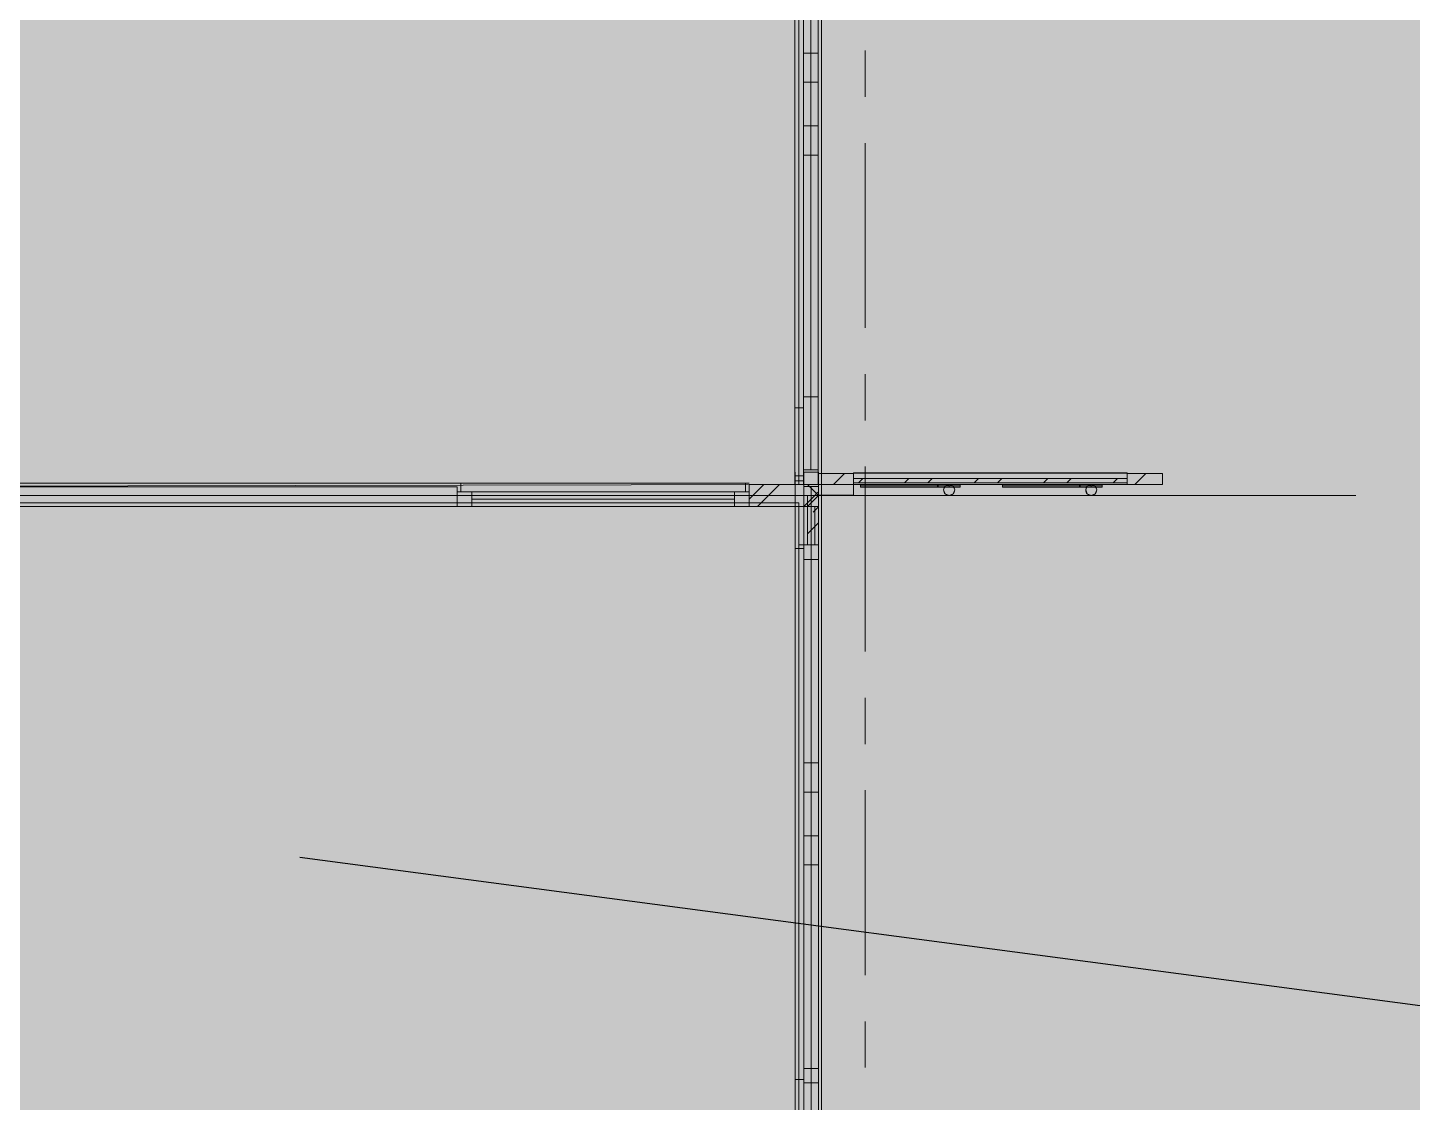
# Model space of a CAD drawing. Header units: metres. Extents: x 1156 to 2335, y -13 to 268.
# Drawn here: x 1253.827 to 1258.581, y 214.549 to 218.24 of the extents above; entities that cross this region are included whole.
import ezdxf

# ---------------------------------------------------------------- set-up
doc = ezdxf.new("R2010")
doc.units = ezdxf.units.M
doc.header["$LTSCALE"] = 0.05
for name, pattern in [('Contínua', [0]), ('Grid Line', [0.022225, 0.0127, -0.003175, 0.003175, -0.003175]), ('IMPORT-Linha de eixo - Traço e ponto', [1500, 1125, -187.5, 0, -187.5]), ('IMPORT-Linha Tracejada 2_1', [225, 150, -75])]:
    doc.linetypes.add(name, pattern=pattern)
doc.layers.get('0').update_dxf_attribs({"lineweight": 0})
for name, color, linetype, lineweight in [('#COTAS', 7, 'Continuous', 18), ('ARQ_PAREDE', 3, 'Continuous', 5), ('Contornos de Zona Archicad', 7, 'Continuous', 5), ('Janelas Archicad', 7, 'Continuous', 5), ('MV_CIV_ALVENARIA_ARQ', 7, 'Continuous', 5), ('MV_CON_ESTRUTURA 1_ARQ', 7, 'Continuous', 5), ('MV_CON_ESTRUTURA_ARQ', 7, 'Continuous', 5), ('MV_CON_PORTA_ARQ', 7, 'Continuous', 5)]:
    doc.layers.add(name, color=color, linetype=linetype, lineweight=lineweight)
for name, color, linetype, lineweight, true_color in [('0-1', 7, 'Continuous', 5, 0x767676), ('CONTAINER_dwg-1', 9, 'Continuous', 5, 0x808080), ('Janelas Archicad-1', 7, 'Continuous', 5, 0x656565), ('Janelas Archicad-2', 9, 'Continuous', 5, 0x808080), ('Janelas Archicad-3', 7, 'Continuous', 5, 0xc0c0c0), ('MV_CHM_EIXOS_2D-1', 9, 'IMPORT-Linha de eixo - Traço e ponto', 5, 0x808080), ('MV_CIV_ALVENARIA_ARQ-2', 7, 'Continuous', 5, 0xc0c0c0), ('MV_CON_PORTA_ARQ-1', 9, 'Continuous', 5, 0x808080), ('MV_CON_PORTA_ARQ-2', 7, 'Continuous', 5, 0xcccccc), ('MV_CON_PORTA_ARQ-3', 7, 'Continuous', 5, 0xc0c0c0), ('MV_CON_PORTA_ARQ-4', 7, 'IMPORT-Linha de eixo - Traço e ponto', 5, 0x264c39), ('MV_CON_PORTA_ARQ-5', 7, 'IMPORT-Linha Tracejada 2_1', 5, 0xc0c0c0), ('MV_CON_PORTA_ARQ-6', 7, 'Continuous', 5, 0x656565), ('S-GRID-1', 7, 'Grid Line', 5, 0x0080c0)]:
    doc.layers.add(name, color=color, linetype=linetype, lineweight=lineweight, true_color=true_color)
for name, color, linetype in [('HACHURA', 252, 'Continuous'), ('RUA', 2, 'Continuous'), ('talude', 2, 'Continuous')]:
    doc.layers.add(name, color=color, linetype=linetype)
pattern_1 = [(45, (3.348, 58.742), (-0.1193243, 0.1193243), []), (45, (3.308, 58.782), (-0.1193243, 0.1193243), [])]
pattern_2 = [(45, (3.348, 58.742), (-0.1325825, 0.1325825), []), (45, (3.321, 58.769), (-0.1325825, 0.1325825), []), (45, (3.295, 58.795), (-0.1325825, 0.1325825), [])]

# ---------------------------------------------------------------- blocks, each defined once
blk = doc.blocks.new('CONTAINER_dwg_Janela Dupla 27_5-4304833-Implantação')
at = {"layer": 'Janelas Archicad', "flags": 128}
for points in [[(11.76, 24.0739), (11.76, 24.0614), (11.79, 24.0614)], [(11.76, 21.9759), (11.76, 21.9884), (11.79, 21.9884)]]:
    blk.add_lwpolyline(points, dxfattribs=at)
for points in [[(11.8275, 24.0739), (11.84, 24.0739)], [(11.8275, 21.9759), (11.84, 21.9759)]]:
    blk.add_lwpolyline(points, close=True, dxfattribs=at)
at = {"layer": 'Janelas Archicad-1', "flags": 128}
for points in [[(11.79, 24.0739), (11.79, 24.0239), (11.84, 24.0239), (11.84, 24.0739)], [(11.84, 21.9759), (11.84, 22.0259), (11.79, 22.0259), (11.79, 21.9759)]]:
    blk.add_lwpolyline(points, dxfattribs=at)
blk.add_lwpolyline([(11.84, 23.0249), (11.84, 23.0749), (11.79, 23.0749), (11.79, 23.0249), (11.79, 22.9749), (11.84, 22.9749)], close=True, dxfattribs=at)
at = {"layer": 'Janelas Archicad-2'}
for p, q in [((11.76, 24.0614), (11.76, 21.9884)), ((11.84, 24.0739), (11.84, 21.9759)), ((11.79, 24.0239), (11.79, 23.0749)), ((11.815, 24.0239), (11.815, 23.0749)), ((11.84, 23.0749), (11.84, 24.0239)), ((11.79, 22.9749), (11.79, 22.0259)), ((11.815, 22.9749), (11.815, 22.0259)), ((11.84, 22.0259), (11.84, 22.9749))]:
    blk.add_line(p, q, dxfattribs=at)
at = {"layer": 'Janelas Archicad-3', "flags": 128}
for points in [[(11.79, 24.0739), (11.8275, 24.0739)], [(11.79, 21.9759), (11.8275, 21.9759)]]:
    blk.add_lwpolyline(points, close=True, dxfattribs=at)
blk = doc.blocks.new('CONTAINER_dwg_Janela Dupla 27_7-4304838-Implantação')
at = {"layer": 'Janelas Archicad'}
for p, q in [((11.7587, 26.6313), (11.7887, 26.6313)), ((11.7587, 24.2943), (11.7887, 24.2943))]:
    blk.add_line(p, q, dxfattribs=at)
at = {"layer": 'Janelas Archicad-1', "flags": 128}
for points in [[(11.7887, 26.632), (11.7887, 26.5938), (11.8387, 26.5938), (11.8387, 26.6325)], [(11.8387, 24.2935), (11.8387, 24.3318), (11.7887, 24.3318), (11.7887, 24.294)]]:
    blk.add_lwpolyline(points, dxfattribs=at)
blk.add_lwpolyline([(11.8387, 25.4628), (11.8387, 25.5128), (11.7887, 25.5128), (11.7887, 25.4628), (11.7887, 25.4128), (11.8387, 25.4128)], close=True, dxfattribs=at)
at = {"layer": 'Janelas Archicad-2'}
for p, q in [((11.7587, 26.6313), (11.7587, 24.2943)), ((11.8387, 26.6325), (11.8387, 24.2935)), ((11.7887, 26.5938), (11.7887, 25.5128)), ((11.8137, 26.5938), (11.8137, 25.5128)), ((11.8387, 25.5128), (11.8387, 26.5938)), ((11.7887, 25.4128), (11.7887, 24.3318)), ((11.8137, 25.4128), (11.8137, 24.3318)), ((11.8387, 24.3318), (11.8387, 25.4128))]:
    blk.add_line(p, q, dxfattribs=at)
blk = doc.blocks.new('CONTAINER_dwg_Janela 27-4321160-Térreo')
at = {"layer": 'Janelas Archicad', "flags": 128}
for points in [[(10.6, 24.2859), (10.6125, 24.2859), (10.6125, 24.2559)], [(11.602, 24.2859), (11.5895, 24.2859), (11.5895, 24.2559)]]:
    blk.add_lwpolyline(points, dxfattribs=at)
for points in [[(10.6, 24.2184), (10.6, 24.2059)], [(11.602, 24.2184), (11.602, 24.2059)]]:
    blk.add_lwpolyline(points, close=True, dxfattribs=at)
at = {"layer": 'Janelas Archicad-1', "flags": 128}
for points in [[(10.6, 24.2059), (10.65, 24.2059), (10.65, 24.2559), (10.6, 24.2559)], [(11.602, 24.2559), (11.552, 24.2559), (11.552, 24.2059), (11.602, 24.2059)]]:
    blk.add_lwpolyline(points, dxfattribs=at)
at = {"layer": 'Janelas Archicad-2'}
for p, q in [((11.5895, 24.2859), (10.6125, 24.2859)), ((11.552, 24.2559), (10.65, 24.2559)), ((11.602, 24.2059), (10.6, 24.2059)), ((11.552, 24.2309), (10.65, 24.2309)), ((10.65, 24.2059), (11.552, 24.2059))]:
    blk.add_line(p, q, dxfattribs=at)
at = {"layer": 'Janelas Archicad-3', "flags": 128}
for points in [[(10.6, 24.2559), (10.6, 24.2184)], [(11.602, 24.2559), (11.602, 24.2184)]]:
    blk.add_lwpolyline(points, close=True, dxfattribs=at)
blk = doc.blocks.new('CONTAINER_dwg_Janela Dupla 27_5-4321182-Térreo')
at = {"layer": 'Janelas Archicad', "flags": 128}
for points in [[(11.76, 24.0739), (11.76, 24.0614), (11.79, 24.0614)], [(11.76, 21.9759), (11.76, 21.9884), (11.79, 21.9884)]]:
    blk.add_lwpolyline(points, dxfattribs=at)
for points in [[(11.8275, 24.0739), (11.84, 24.0739)], [(11.8275, 21.9759), (11.84, 21.9759)]]:
    blk.add_lwpolyline(points, close=True, dxfattribs=at)
at = {"layer": 'Janelas Archicad-1', "flags": 128}
for points in [[(11.79, 24.0739), (11.79, 24.0239), (11.84, 24.0239), (11.84, 24.0739)], [(11.84, 21.9759), (11.84, 22.0259), (11.79, 22.0259), (11.79, 21.9759)]]:
    blk.add_lwpolyline(points, dxfattribs=at)
blk.add_lwpolyline([(11.84, 23.0249), (11.84, 23.0749), (11.79, 23.0749), (11.79, 23.0249), (11.79, 22.9749), (11.84, 22.9749)], close=True, dxfattribs=at)
at = {"layer": 'Janelas Archicad-2'}
for p, q in [((11.76, 24.0614), (11.76, 21.9884)), ((11.84, 24.0739), (11.84, 21.9759)), ((11.79, 24.0239), (11.79, 23.0749)), ((11.815, 24.0239), (11.815, 23.0749)), ((11.84, 23.0749), (11.84, 24.0239)), ((11.79, 22.9749), (11.79, 22.0259)), ((11.815, 22.9749), (11.815, 22.0259)), ((11.84, 22.0259), (11.84, 22.9749))]:
    blk.add_line(p, q, dxfattribs=at)
at = {"layer": 'Janelas Archicad-3', "flags": 128}
for points in [[(11.79, 24.0739), (11.8275, 24.0739)], [(11.79, 21.9759), (11.8275, 21.9759)]]:
    blk.add_lwpolyline(points, close=True, dxfattribs=at)
blk = doc.blocks.new('CONTAINER_dwg_Janela Dupla 27_7-4321187-Térreo')
at = {"layer": 'Janelas Archicad', "flags": 128}
for points in [[(11.7587, 26.6438), (11.7587, 26.6313), (11.7887, 26.6313)], [(11.7587, 24.2818), (11.7587, 24.2943), (11.7887, 24.2943)]]:
    blk.add_lwpolyline(points, dxfattribs=at)
for points in [[(11.8262, 26.6438), (11.8387, 26.6438)], [(11.8262, 24.2818), (11.8387, 24.2818)]]:
    blk.add_lwpolyline(points, close=True, dxfattribs=at)
at = {"layer": 'Janelas Archicad-1', "flags": 128}
for points in [[(11.7887, 26.6438), (11.7887, 26.5938), (11.8387, 26.5938), (11.8387, 26.6438)], [(11.8387, 24.2818), (11.8387, 24.3318), (11.7887, 24.3318), (11.7887, 24.2818)]]:
    blk.add_lwpolyline(points, dxfattribs=at)
blk.add_lwpolyline([(11.8387, 25.4628), (11.8387, 25.5128), (11.7887, 25.5128), (11.7887, 25.4628), (11.7887, 25.4128), (11.8387, 25.4128)], close=True, dxfattribs=at)
at = {"layer": 'Janelas Archicad-2'}
for p, q in [((11.7587, 26.6313), (11.7587, 24.2943)), ((11.8387, 26.6438), (11.8387, 24.2818)), ((11.7887, 26.5938), (11.7887, 25.5128)), ((11.8137, 26.5938), (11.8137, 25.5128)), ((11.8387, 25.5128), (11.8387, 26.5938)), ((11.7887, 25.4128), (11.7887, 24.3318)), ((11.8137, 25.4128), (11.8137, 24.3318)), ((11.8387, 24.3318), (11.8387, 25.4128))]:
    blk.add_line(p, q, dxfattribs=at)
at = {"layer": 'Janelas Archicad-3', "flags": 128}
for points in [[(11.7887, 26.6438), (11.8262, 26.6438)], [(11.7887, 24.2818), (11.8262, 24.2818)]]:
    blk.add_lwpolyline(points, close=True, dxfattribs=at)
blk = doc.blocks.new('CONTAINER_dwg-4297997-Térreo')
at = {"layer": 'MV_CIV_ALVENARIA_ARQ-2'}
for points in [[(7.172, 24.2184), (10.6, 24.2184), (10.6, 24.2734), (7.172, 24.2734), (7.172, 24.2559)], [(11.802, 24.0739), (11.802, 24.1161), (11.8275, 24.2059), (11.7725, 24.2059), (11.7725, 24.0739), (11.79, 24.0739)]]:
    blk.add_hatch(color=256, dxfattribs=at).paths.add_polyline_path(points)
at = {"layer": 'MV_CON_ESTRUTURA_ARQ'}
h = blk.add_hatch(dxfattribs=at)
h.set_pattern_fill('FP_8', color=256, style=0, pattern_type=2)
h.set_pattern_definition(pattern_2)
h.paths.add_polyline_path([(11.602, 24.2438), (11.747, 24.2439), (11.747, 24.2818), (11.602, 24.2818), (11.602, 24.2439)])
h = blk.add_hatch(dxfattribs=at)
h.set_pattern_fill('FP_8', color=256, style=0, pattern_type=2)
h.set_pattern_definition(pattern_2)
h.paths.add_polyline_path([(11.747, 24.2059), (11.747, 24.2438), (11.602, 24.2438), (11.602, 24.2059), (11.7203, 24.2059)])
h = blk.add_hatch(dxfattribs=at)
h.set_pattern_fill('FP_8', color=256, style=0, pattern_type=2)
h.set_pattern_definition(pattern_2)
h.paths.add_polyline_path([(11.802, 24.2438), (11.84, 24.2439), (11.802, 24.2818), (11.747, 24.2818), (11.747, 24.2438)])
h = blk.add_hatch(dxfattribs=at)
h.set_pattern_fill('FP_8', color=256, style=0, pattern_type=2)
h.set_pattern_definition(pattern_2)
h.paths.add_polyline_path([(11.802, 24.2059), (11.802, 24.2438), (11.747, 24.2438), (11.747, 24.2059), (11.79, 24.2059)])
h = blk.add_hatch(dxfattribs=at)
h.set_pattern_fill('FP_8', color=256, style=0, pattern_type=2)
h.set_pattern_definition(pattern_2)
h.paths.add_polyline_path([(11.84, 24.2439), (11.84, 24.2439), (11.84, 24.2818), (11.802, 24.2818)])
h = blk.add_hatch(dxfattribs=at)
h.set_pattern_fill('FP_8', color=256, style=0, pattern_type=2)
h.set_pattern_definition(pattern_2)
h.paths.add_polyline_path([(11.802, 24.2059), (11.84, 24.2438), (11.802, 24.2438), (11.802, 24.2059)])
h = blk.add_hatch(dxfattribs=at)
h.set_pattern_fill('FP_8', color=256, style=0, pattern_type=2)
h.set_pattern_definition(pattern_2)
h.paths.add_polyline_path([(11.84, 24.0739), (11.84, 24.2059), (11.8275, 24.2059), (11.802, 24.1161), (11.802, 24.0739), (11.8275, 24.0739)])
at = {"layer": 'MV_CON_PORTA_ARQ'}
h = blk.add_hatch(dxfattribs=at)
h.set_pattern_fill('FP_8', color=256, style=0, pattern_type=2)
h.set_pattern_definition(pattern_2)
h.paths.add_polyline_path([(12.2888, 24.2438), (12.2983, 24.2464), (12.3071, 24.258), (12.3051, 24.2724), (12.2983, 24.2779), (12.2886, 24.2818), (12.2791, 24.2793), (12.2703, 24.2677), (12.2723, 24.2533), (12.2791, 24.2478), (12.2872, 24.2445)])
h = blk.add_hatch(dxfattribs=at)
h.set_pattern_fill('FP_8', color=256, style=0, pattern_type=2)
h.set_pattern_definition(pattern_2)
h.paths.add_polyline_path([(12.7814, 24.2445), (12.7899, 24.2494), (12.7947, 24.258), (12.7928, 24.2724), (12.7858, 24.2793), (12.7714, 24.2812), (12.7629, 24.2762), (12.758, 24.2677), (12.76, 24.2533), (12.7669, 24.2463), (12.7714, 24.2458)])
at = {"layer": 'MV_CON_PORTA_ARQ-1'}
h = blk.add_hatch(dxfattribs=at)
h.set_pattern_fill('FP_9', color=256, style=0, pattern_type=2)
h.set_pattern_definition(pattern_1)
h.paths.add_polyline_path([(11.96, 24.2818), (11.9604, 24.2818), (11.96, 24.3188), (11.84, 24.3188), (11.84, 24.2818)])
h = blk.add_hatch(dxfattribs=at)
h.set_pattern_fill('FP_9', color=256, style=0, pattern_type=2)
h.set_pattern_definition(pattern_1)
h.paths.add_polyline_path([(13.0206, 24.2818), (13.0206, 24.3188), (12.9002, 24.3188), (12.9002, 24.2818)])
at = {"layer": 'MV_CON_PORTA_ARQ-2'}
h = blk.add_hatch(dxfattribs=at)
h.set_pattern_fill('FP_9', color=256, style=0, pattern_type=2)
h.set_pattern_definition(pattern_1)
h.paths.add_polyline_path([(11.96, 24.2868), (12.9002, 24.2868), (12.9002, 24.3018), (11.96, 24.3018)])
at = {"layer": '0-1', "flags": 128}
for points in [[(11.84, 24.2818), (11.9604, 24.2818), (11.9604, 24.3188), (11.84, 24.3188)], [(11.9604, 24.2818), (11.9604, 24.3198), (12.9002, 24.3198), (12.9002, 24.2818), (13.0206, 24.2818), (13.0206, 24.3188), (12.9002, 24.3188), (12.9002, 24.2818)], [(11.602, 24.2438), (11.84, 24.2438), (11.802, 24.2818), (11.602, 24.2818)], [(11.802, 24.2439), (11.802, 24.2059), (11.84, 24.2439), (11.802, 24.2439), (11.602, 24.2439), (11.602, 24.2059), (11.802, 24.2059)], [(11.802, 24.2818), (11.84, 24.2438), (11.84, 24.2818)], [(11.802, 24.2059), (11.84, 24.2059), (11.84, 24.2439), (11.802, 24.2059), (11.802, 24.0739), (11.84, 24.0739), (11.84, 24.2059)], [(12.2697, 24.2628), (12.2753, 24.2494), (12.2888, 24.2438), (12.3022, 24.2495), (12.3077, 24.2629), (12.3021, 24.2763), (12.2886, 24.2818), (12.2752, 24.2762)], [(12.7574, 24.2628), (12.763, 24.2493), (12.7764, 24.2438), (12.7899, 24.2494), (12.7954, 24.2629), (12.7898, 24.2763), (12.7763, 24.2818), (12.7629, 24.2762)]]:
    blk.add_lwpolyline(points, close=True, dxfattribs=at)
at = {"layer": 'Contornos de Zona Archicad', "flags": 128}
blk.add_lwpolyline([(11.747, 31.4648), (7.7395, 31.4648), (7.7395, 24.2734), (11.7725, 24.2819), (11.7725, 29.0818), (11.7472, 29.0818), (11.7472, 31.4648)], dxfattribs=at)
blk.add_lwpolyline([(11.7725, 24.2184), (0.9555, 24.2184), (0.9555, 12.0834), (11.7725, 12.0834)], close=True, dxfattribs=at)
at = {"layer": 'MV_CHM_EIXOS_2D-1'}
for p, q in [((11.85, 33.4098), (11.85, 4.74)), ((13.6845, 24.2439), (-1.9149, 24.2439))]:
    blk.add_line(p, q, dxfattribs=at)
at = {"layer": 'MV_CIV_ALVENARIA_ARQ'}
for p, q in [((11.8387, 24.2818), (11.8262, 24.2818)), ((11.602, 24.2059), (11.602, 24.2184))]:
    blk.add_line(p, q, dxfattribs=at)
at = {"layer": 'MV_CIV_ALVENARIA_ARQ', "flags": 128}
for points in [[(11.7712, 24.2818), (11.7887, 24.2818), (11.7887, 24.2943), (11.7587, 24.2943), (11.7587, 24.2818)], [(11.602, 24.2734), (11.602, 24.2559), (11.5895, 24.2559), (11.5895, 24.2859), (11.602, 24.2859)], [(7.172, 24.2184), (10.6, 24.2184), (10.6, 24.2059), (7.172, 24.2059), (7.172, 24.2184)], [(11.79, 24.0739), (11.79, 24.0614), (11.76, 24.0614), (11.76, 24.0739), (11.76, 24.2059), (11.7725, 24.2059), (11.7725, 24.0739), (11.79, 24.0739)], [(11.8275, 24.2059), (11.84, 24.2059), (11.84, 24.0739), (11.8275, 24.0739), (11.8275, 24.2059)]]:
    blk.add_lwpolyline(points, dxfattribs=at)
blk.add_lwpolyline([(7.172, 24.2859), (7.172, 24.2734), (10.6, 24.2734), (10.6, 24.2559), (10.6125, 24.2559), (10.6125, 24.2859), (10.6, 24.2859)], close=True, dxfattribs=at)
at = {"layer": 'MV_CIV_ALVENARIA_ARQ-2'}
for p, q in [((10.6, 24.2184), (10.6, 24.2559)), ((11.602, 24.2184), (11.602, 24.2559)), ((11.8262, 24.2818), (11.7887, 24.2818)), ((11.8275, 24.2059), (11.7725, 24.2059)), ((11.8275, 24.0739), (11.79, 24.0739))]:
    blk.add_line(p, q, dxfattribs=at)
at = {"layer": 'MV_CON_ESTRUTURA 1_ARQ', "flags": 128}
blk.add_lwpolyline([(11.802, 24.2818), (11.84, 24.2818), (11.84, 24.2438)], dxfattribs=at)
at = {"layer": 'MV_CON_ESTRUTURA_ARQ'}
blk.add_line((11.802, 24.2818), (11.602, 24.2818), dxfattribs=at)
at = {"layer": 'MV_CON_ESTRUTURA_ARQ', "flags": 128}
blk.add_lwpolyline([(11.602, 24.2059), (11.802, 24.2059), (11.802, 24.0739), (11.84, 24.0739), (11.84, 24.2439), (11.802, 24.2439), (11.602, 24.2439), (11.84, 24.2439)], dxfattribs=at)
at = {"layer": 'MV_CON_PORTA_ARQ', "flags": 128}
for points in [[(11.9604, 24.3188), (11.84, 24.3188), (11.84, 24.2818), (11.9604, 24.2818)], [(12.9002, 24.2818), (13.0206, 24.2818), (13.0206, 24.3188), (12.9002, 24.3188)]]:
    blk.add_lwpolyline(points, dxfattribs=at)
blk.add_lwpolyline([(12.9002, 24.2868), (11.96, 24.2868), (11.96, 24.3018), (12.9002, 24.3018)], close=True, dxfattribs=at)
at = {"layer": 'MV_CON_PORTA_ARQ'}
for centre, start, end in [((12.2887, 24.2628), 90.2037, 180.2037), ((12.2887, 24.2628), 180.2037, 270.2037), ((12.2887, 24.2628), 0.2037, 90.2037), ((12.2887, 24.2628), 270.2037, 0.2037), ((12.7764, 24.2628), 90.2037, 180.2037), ((12.7764, 24.2628), 180.2037, 270.2037), ((12.7764, 24.2628), 0.2037, 90.2037), ((12.7764, 24.2628), 270.2037, 0.2037)]:
    blk.add_arc(centre, 0.019, start, end, dxfattribs=at)
at = {"layer": 'MV_CON_PORTA_ARQ-3', "flags": 128}
for points in [[(12.9002, 24.3218), (11.96, 24.3218), (11.96, 24.2868), (12.9002, 24.2868)], [(11.8396, 24.2818), (11.96, 24.2818), (11.96, 24.2451), (11.8396, 24.2451), (11.8396, 24.2818), (11.8396, 24.2451), (11.96, 24.2451), (11.96, 24.2818)], [(11.984, 24.2718), (11.984, 24.2818), (12.2488, 24.2818), (12.2488, 24.2718), (12.2887, 24.2718), (12.2887, 24.2818), (12.2488, 24.2818), (12.2488, 24.2718), (12.2887, 24.2718), (12.2887, 24.2818), (12.2488, 24.2818), (12.2488, 24.2718)], [(12.3262, 24.2818), (12.2512, 24.2818), (12.2512, 24.2718), (12.3262, 24.2718)], [(12.4716, 24.2718), (12.4716, 24.2818), (12.7364, 24.2818), (12.7364, 24.2718), (12.7763, 24.2718), (12.7763, 24.2818), (12.7364, 24.2818), (12.7364, 24.2718)], [(12.7364, 24.2718), (12.7763, 24.2718), (12.7763, 24.2818), (12.7364, 24.2818)], [(12.8138, 24.2818), (12.7388, 24.2818), (12.7388, 24.2718), (12.8138, 24.2718)]]:
    blk.add_lwpolyline(points, close=True, dxfattribs=at)
at = {"layer": 'MV_CON_PORTA_ARQ-4'}
blk.add_line((11.96, 24.2818), (12.9002, 24.2818), dxfattribs=at)
at = {"layer": 'MV_CON_PORTA_ARQ-4', "flags": 128}
for points in [[(11.84, 24.2818), (11.84, 24.2451), (11.84, 24.2818), (11.84, 24.2451)], [(12.3262, 24.2768), (12.2512, 24.2768)], [(12.8138, 24.2768), (12.7388, 24.2768)]]:
    blk.add_lwpolyline(points, close=True, dxfattribs=at)
for points in [[(12.2488, 24.2768), (12.2887, 24.2768), (12.2488, 24.2768), (11.984, 24.2768)], [(12.7364, 24.2768), (12.7763, 24.2768), (12.7364, 24.2768), (12.4716, 24.2768)]]:
    blk.add_lwpolyline(points, dxfattribs=at)
at = {"layer": 'MV_CON_PORTA_ARQ-5', "flags": 128}
for points in [[(11.8396, 24.2818), (11.96, 24.2818), (11.96, 24.2451), (11.8396, 24.2451), (11.96, 24.2451), (11.96, 24.2818), (11.8396, 24.2818), (11.8396, 24.2451)], [(12.3262, 24.2818), (12.2512, 24.2818), (12.2512, 24.2718), (12.3262, 24.2718)], [(12.8138, 24.2818), (12.7388, 24.2818), (12.7388, 24.2718), (12.8138, 24.2718)]]:
    blk.add_lwpolyline(points, close=True, dxfattribs=at)
at = {"layer": 'MV_CON_PORTA_ARQ-6', "flags": 128}
blk.add_lwpolyline([(11.9604, 24.2818), (12.9002, 24.2818), (12.9002, 24.3198), (11.9604, 24.3198)], close=True, dxfattribs=at)
for name in ['CONTAINER_dwg_Janela Dupla 27_7-4321187-Térreo', 'CONTAINER_dwg_Janela 27-4321160-Térreo', 'CONTAINER_dwg_Janela Dupla 27_5-4321182-Térreo']:
    blk.add_blockref(name, (0, 0))
blk = doc.blocks.new('A$C48630bea')
at = {"layer": 'CONTAINER_dwg-1'}
blk.add_blockref('CONTAINER_dwg-4297997-Térreo', (21.9053, 64.2335), dxfattribs=at)

msp = doc.modelspace()

# ---------------------------------------------------------------- hatches: boundary and pattern name
at = {"layer": 'ARQ_PAREDE', "true_color": 0xf7f281}
h = msp.add_hatch(color=51, dxfattribs=at)
h.dxf.hatch_style = 1
h.paths.add_polyline_path([(1244.5524, 197.3797), (1244.3884, 197.3797), (1244.4481, 221.7314), (1243.0272, 221.7349), (1243.0422, 225.5196), (1252.8118, 225.5196), (1252.8118, 224.1595), (1256.5044, 224.1595), (1256.5044, 197.3797)])
at = {"layer": 'HACHURA'}
h = msp.add_hatch(color=256, dxfattribs=at)
h.dxf.hatch_style = 1
edge = h.paths.add_edge_path()
edge.add_line((1302.8129, 155.5749), (1236.1669, 155.5898))
edge.add_line((1236.1669, 155.5898), (1236.1669, 154.3305))
edge.add_arc((1234.1668, 154.3156), 2.0001, -89.9989, 0.4254, ccw=False)
edge.add_line((1234.1669, 152.3155), (1229.8569, 149.7574))
edge.add_arc((1230.2379, 151.8309), 2.1083, 181.9459, 259.5877, ccw=False)
edge.add_line((1228.1309, 151.7593), (1228.1289, 161.7349))
edge.add_arc((1230.1451, 161.7272), 2.0162, 84.7408, 179.7807, ccw=False)
edge.add_line((1230.3299, 163.7349), (1230.3299, 169.7349))
edge.add_line((1230.3299, 169.7349), (1219.0803, 169.7349))
edge.add_line((1219.0803, 169.7349), (1215.4448, 162.8794))
edge.add_line((1215.4448, 162.8794), (1206.2368, 132.3654))
edge.add_line((1206.2368, 132.3654), (1209.8978, 132.3664))
edge.add_line((1209.8978, 132.3664), (1221.2948, 132.5014))
edge.add_line((1221.2948, 132.5014), (1237.6338, 132.5634))
edge.add_line((1237.6338, 132.5634), (1250.7283, 132.4437))
edge.add_line((1250.7283, 132.4437), (1271.2368, 132.1254))
edge.add_line((1271.2368, 132.1254), (1312.1918, 132.0454))
edge.add_line((1312.1918, 132.0454), (1373.7502, 131.3698))
edge.add_line((1373.7502, 131.3698), (1389.4973, 130.5529))
edge.add_line((1389.4973, 130.5529), (1369.8859, 169.5388))
edge.add_line((1369.8859, 169.5388), (1361.3268, 183.4624))
edge.add_line((1361.3268, 183.4624), (1347.0178, 195.0304))
edge.add_line((1347.0178, 195.0304), (1345.8778, 194.6774))
edge.add_line((1345.8778, 194.6774), (1330.2198, 199.8384))
edge.add_line((1330.2198, 199.8384), (1315.5868, 205.5154))
edge.add_line((1315.5868, 205.5154), (1283.3968, 216.2084))
edge.add_line((1283.3968, 216.2084), (1249.6078, 220.6864))
edge.add_line((1249.6078, 220.6864), (1233.6755, 222.7976))
edge.add_line((1233.6755, 222.7976), (1217.7471, 224.9089))
edge.add_arc((1218.5354, 230.8569), 6, 168.01692, 262.45068, ccw=False)
edge.add_line((1212.6662, 232.1026), (1209.2119, 216.0805))
edge.add_line((1209.2119, 216.0805), (1210.53, 210.9258))
edge.add_arc((1200.8417, 208.4484), 10, -12.73862, 14.34383, ccw=False)
edge.add_line((1210.5956, 206.2433), (1206.0433, 186.1065))
edge.add_arc((1196.2895, 188.3115), 10, 315.62814, 347.26138, ccw=False)
edge.add_line((1203.4376, 181.3184), (1201.3955, 179.2536))
edge.add_line((1201.3955, 179.2536), (1197.8275, 162.1906))
edge.add_arc((1207.6096, 160.1144), 10, 138.41872, 168.01692, ccw=False)
edge.add_line((1200.1294, 166.7512), (1207.6935, 175.1639))
edge.add_line((1207.6935, 175.1639), (1209.4647, 177.9357))
edge.add_line((1209.4647, 177.9357), (1210.9182, 181.2122))
edge.add_line((1210.9182, 181.2122), (1213.2538, 189.1688))
edge.add_line((1213.2538, 189.1688), (1216.8492, 203.315))
edge.add_line((1216.8492, 203.315), (1218.6632, 207.5071))
edge.add_line((1218.6632, 207.5071), (1219.8064, 209.3694))
edge.add_line((1219.8064, 209.3694), (1221.0816, 210.5898))
edge.add_line((1221.0816, 210.5898), (1223.8069, 211.5688))
edge.add_line((1223.8069, 211.5688), (1225.5569, 212.2801))
edge.add_arc((1234.1147, 187.9897), 25.7539, 90.16237, 109.40794, ccw=False)
edge.add_line((1234.0417, 213.7435), (1243.2584, 213.7435))
edge.add_arc((1241.6022, 163.6827), 50.0881, 80.56858, 88.10513, ccw=False)
edge.add_line((1249.81, 213.0938), (1263.0176, 211.3434))
edge.add_line((1263.0176, 211.3434), (1276.2602, 209.5884))
edge.add_line((1276.2602, 209.5884), (1283.7837, 208.555))
edge.add_line((1283.7837, 208.555), (1295.1732, 206.4194))
edge.add_line((1295.1732, 206.4194), (1301.9593, 204.6841))
edge.add_line((1301.9593, 204.6841), (1313.23, 200.524))
edge.add_line((1313.23, 200.524), (1329.4597, 194.9895))
edge.add_line((1329.4597, 194.9895), (1345.1874, 189.168))
edge.add_line((1345.1874, 189.168), (1350.0513, 186.693))
edge.add_line((1350.0513, 186.693), (1353.1476, 184.7107))
edge.add_line((1353.1476, 184.7107), (1357.0079, 181.6283))
edge.add_arc((1355.708, 180.1084), 2, -90, 49.4623, ccw=False)
edge.add_line((1355.708, 178.1084), (1348.7285, 178.1084))
edge.add_arc((1348.7285, 179.1084), 1, 180, 270, ccw=False)
edge.add_line((1347.7285, 179.1084), (1347.7285, 183.1084))
edge.add_line((1347.7285, 183.1084), (1330.2285, 183.1084))
edge.add_line((1330.2285, 183.1084), (1330.2285, 175.2187))
edge.add_arc((1329.2327, 175.2145), 0.9959, -90.2393, 0.2393, ccw=False)
edge.add_line((1329.2285, 174.2187), (1323.8965, 174.2187))
edge.add_line((1323.8965, 174.2187), (1323.4966, 168.1677))
edge.add_line((1323.4966, 168.1677), (1323.7669, 153.3487))
edge.add_arc((1329.9249, 157.2438), 7.2865, 212.314, 252.73343)
edge.add_line((1327.7621, 150.2856), (1327.3949, 150.2856))
edge.add_arc((1327.7629, 155.2952), 5.023, 180.1088, 265.7984, ccw=False)
edge.add_line((1322.7399, 155.2856), (1322.7399, 182.5349))
edge.add_line((1322.7399, 182.5349), (1309.2399, 182.5349))
edge.add_line((1309.2399, 182.5349), (1309.2399, 153.2856))
edge.add_arc((1306.2399, 153.2856), 3, 270, 360, ccw=False)
edge.add_line((1306.2399, 150.2856), (1304.8129, 150.2856))
edge.add_arc((1304.8129, 152.2856), 2, 180, 270, ccw=False)
edge.add_line((1302.8129, 152.2856), (1302.8129, 155.5749))

# ---------------------------------------------------------------- linework, layer by layer
at = {"layer": 'RUA'}
msp.add_line((1254.7617, 215.3916), (1290.6787, 210.6316), dxfattribs=at)
at = {"layer": 'S-GRID-1', "ltscale": 1000}
msp.add_line((1256.7024, 138.3097, 1.567), (1256.7024, 261.7045, 1.567), dxfattribs=at)

# ---------------------------------------------------------------- block references
at = {"layer": '#COTAS'}
for name in ['CONTAINER_dwg_Janela Dupla 27_7-4304838-Implantação', 'CONTAINER_dwg_Janela Dupla 27_5-4304833-Implantação']:
    msp.add_blockref(name, (1244.7024, 192.6397, 1.567), dxfattribs=at)
at = {"layer": 'talude', "linetype": 'Contínua'}
msp.add_blockref('A$C48630bea', (1222.797, 128.1559, 1.567), dxfattribs=at)

doc.saveas('drawing.dxf')
